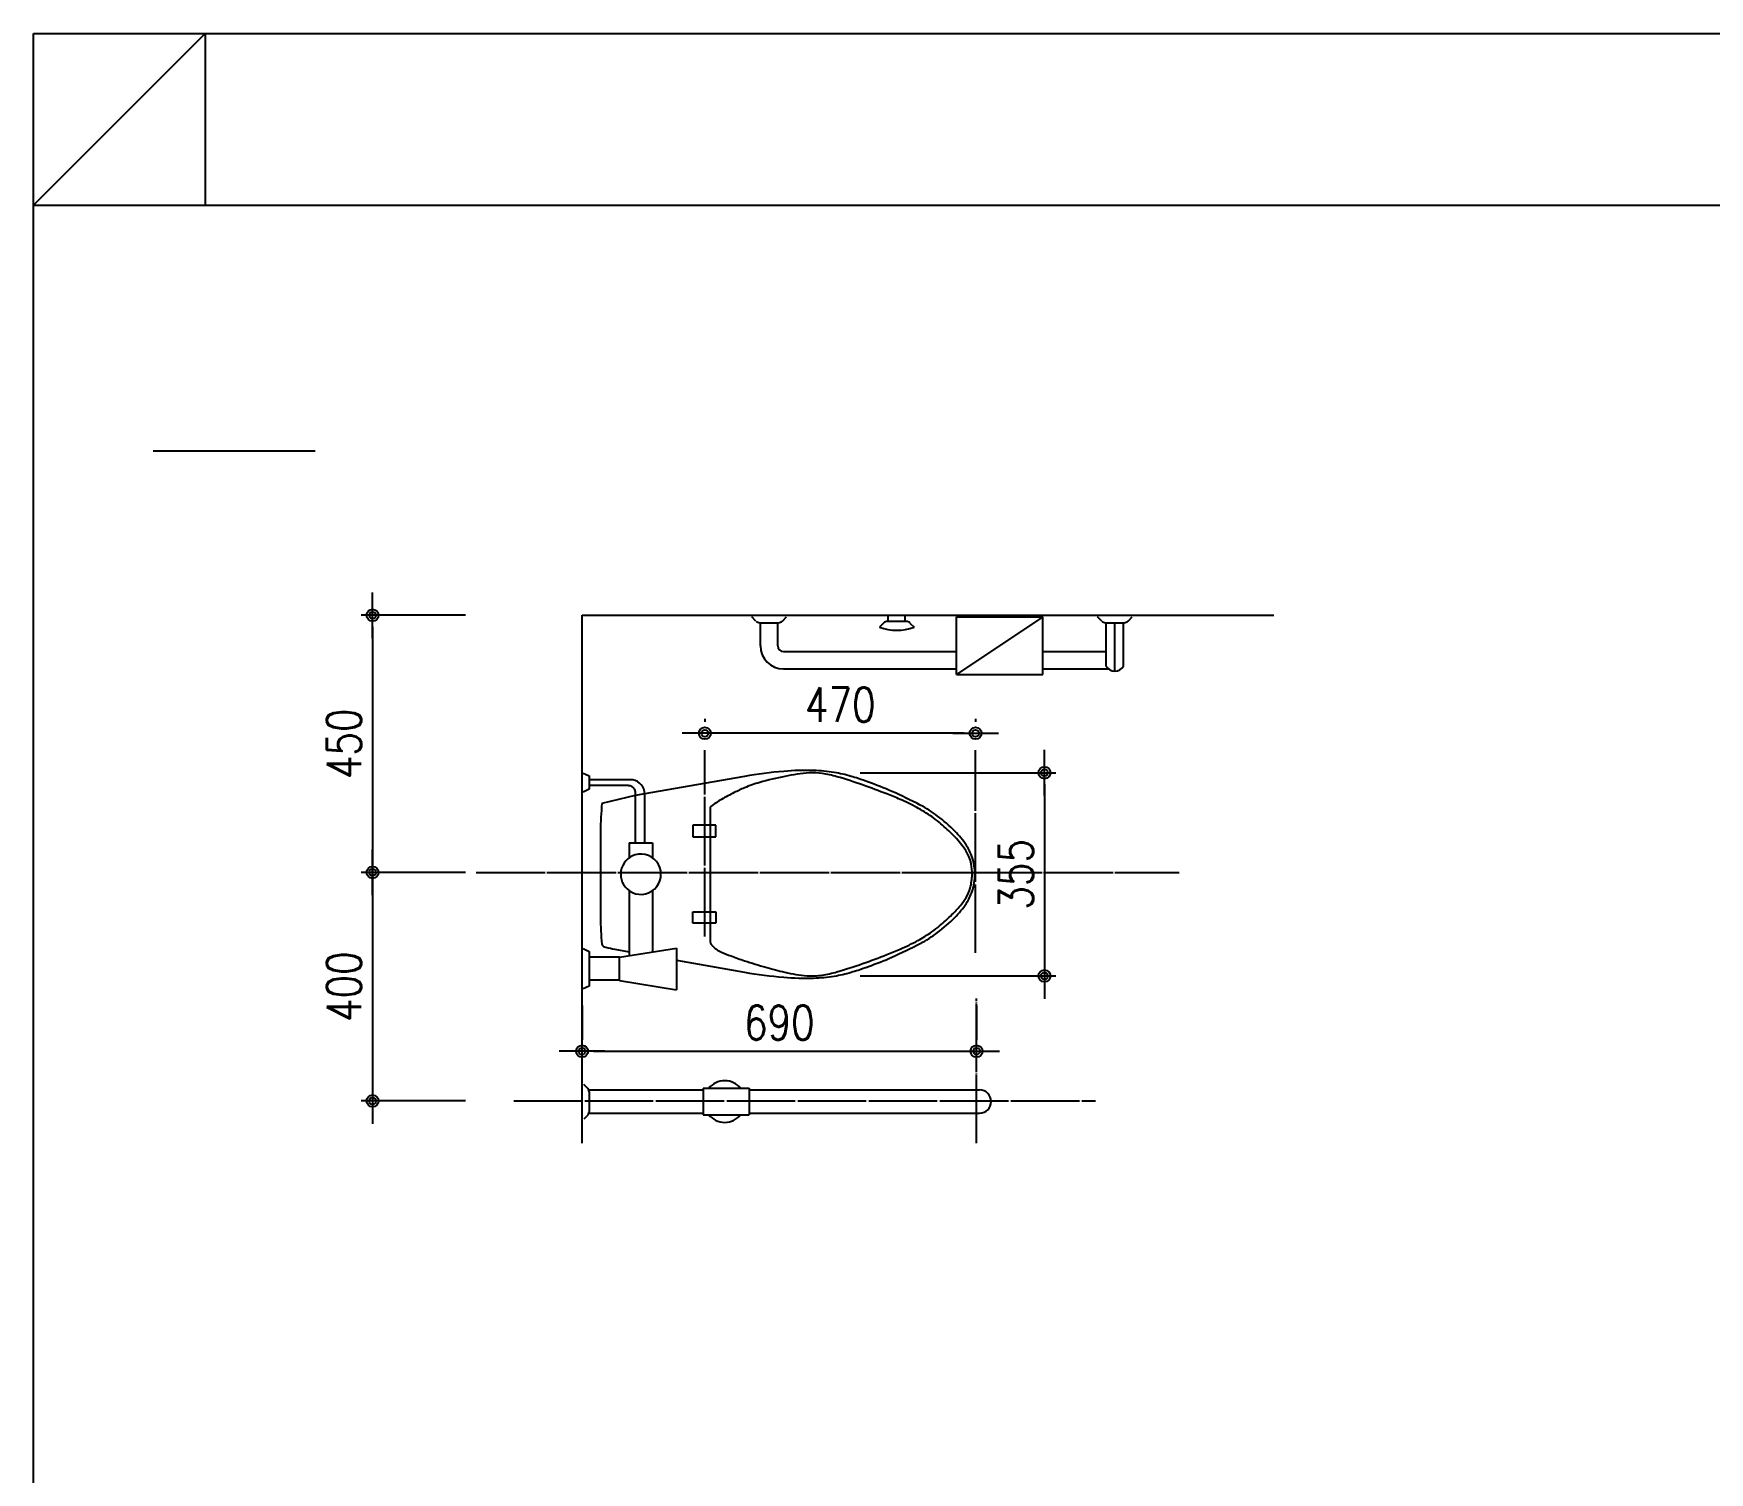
# Model space of a CAD drawing. Header units: inches. Extents: x -1249499 to 290957, y -589671 to 1013543.
# Drawn here: x -1219999 to -1218533, y 249445 to 250703 of the extents above; entities that cross this region are included whole.
import ezdxf

# ---------------------------------------------------------------- set-up
doc = ezdxf.new("R2010")
doc.units = ezdxf.units.IN
doc.header["$MEASUREMENT"] = 0
doc.linetypes.add('CEN', pattern=[62, 60, -1, 0, -1])
for name, color, linetype in [('A-DIMS', 33, 'Continuous'), ('A-NOTE', 62, 'Continuous'), ('A-SECT-CON', 110, 'Continuous'), ('CEN', 1, 'CEN'), ('FIX', 6, 'Continuous'), ('FOR', 4, 'Continuous')]:
    doc.layers.add(name, color=color, linetype=linetype)
doc.styles.add('HGT', font='romans.shx', dxfattribs={"width": 0.8, "height": 30, "bigfont": 'whgtxt.shx'})
doc.dimstyles.new('GNRL-10', dxfattribs={"dimscale": 10, "dimtxt": 3, "dimasz": 1, "dimexe": 1, "dimexo": 4, "dimgap": 1, "dimtad": 1, "dimdec": 0, "dimzin": 0, "dimdsep": 46, "dimtxsty": 'HGT', "dimblk": 'DOT-D1', "dimblk1": 'DOT-D1', "dimblk2": 'DOT-D1', "dimsah": 1, "dimcen": 0, "dimdle": 6, "dimclrd": 33, "dimclre": 33, "dimclrt": 62, "dimadec": 0, "dimazin": 0, "dimtfac": 1, "dimtdec": 0, "dimtix": 1, "dimtmove": 2, "dimatfit": 3, "dimldrblk": 'DOT-D1', "dimfxl": 1, "dimtvp": 1, "dimtolj": 1, "dimtzin": 0, "dimarcsym": 0})

# ---------------------------------------------------------------- blocks, each defined once
blk = doc.blocks.new('DOT-D1')
at = {"layer": 'A-DIMS'}
blk.add_line((-2, 0), (2, 0), dxfattribs=at)
at = {"layer": 'A-DIMS', "color": 62}
for radius in [0.525, 0.3]:
    blk.add_circle((0, 0), radius, dxfattribs=at)
blk = doc.blocks.new('*D1127')
at = {"layer": 'A-DIMS', "color": 33, "lineweight": -2, "transparency": 16777216}
for p, q in [((-1219621.3, 250194.1), (-1219712.5, 250194.1)), ((-1219702.5, 250184.1), (-1219702.5, 249979.3)), ((-1219621.3, 249969.3), (-1219712.5, 249969.3))]:
    blk.add_line(p, q, dxfattribs=at)
at = {"layer": 'DEFPOINTS', "color": 0, "transparency": 16777216}
for p in [(-1219581.3, 250194.1), (-1219702.5, 249969.3), (-1219581.3, 249969.3)]:
    blk.add_point(p, dxfattribs=at)
at = {"layer": 'A-DIMS', "color": 33, "lineweight": -2, "transparency": 16777216, "xscale": 10, "yscale": 10, "zscale": 10}
for p, rotation in [((-1219702.5, 250194.1), 90), ((-1219702.5, 249969.3), 270)]:
    blk.add_blockref('DOT-D1', p, dxfattribs=dict(at, rotation=rotation))
at = {"layer": 'A-DIMS', "color": 62, "transparency": 16777216, "insert": (-1219727.5, 250081.7), "char_height": 30, "attachment_point": 5, "rotation": 90, "style": 'HGT'}
blk.add_mtext('\\A1;450', dxfattribs=at)
blk = doc.blocks.new('*D1128')
at = {"layer": 'A-DIMS', "color": 33, "lineweight": -2, "transparency": 16777216}
for p, q in [((-1219621.3, 249969.3), (-1219712.5, 249969.3)), ((-1219702.5, 249959.3), (-1219702.5, 249779.4)), ((-1219621.3, 249769.4), (-1219712.5, 249769.4))]:
    blk.add_line(p, q, dxfattribs=at)
at = {"layer": 'DEFPOINTS', "color": 0, "transparency": 16777216}
for p in [(-1219581.3, 249969.3), (-1219702.5, 249769.4), (-1219581.3, 249769.4)]:
    blk.add_point(p, dxfattribs=at)
at = {"layer": 'A-DIMS', "color": 33, "lineweight": -2, "transparency": 16777216, "xscale": 10, "yscale": 10, "zscale": 10}
for p, rotation in [((-1219702.5, 249969.3), 90), ((-1219702.5, 249769.4), 270)]:
    blk.add_blockref('DOT-D1', p, dxfattribs=dict(at, rotation=rotation))
at = {"layer": 'A-DIMS', "color": 62, "transparency": 16777216, "insert": (-1219727.5, 249869.3), "char_height": 30, "attachment_point": 5, "rotation": 90, "style": 'HGT'}
blk.add_mtext('\\A1;400', dxfattribs=at)
blk = doc.blocks.new('*D1100')
at = {"layer": 'A-DIMS', "color": 33, "lineweight": -2, "transparency": 16777216}
for p, q in [((-1219519.3, 249852.9), (-1219519.3, 249822.9)), ((-1219174.3, 249852.9), (-1219174.3, 249822.9)), ((-1219509.3, 249812.9), (-1219184.3, 249812.9))]:
    blk.add_line(p, q, dxfattribs=at)
at = {"layer": 'DEFPOINTS', "color": 0, "transparency": 16777216}
for p in [(-1219519.3, 249812.9), (-1219174.3, 249812.9), (-1219174.3, 249812.9)]:
    blk.add_point(p, dxfattribs=at)
at = {"layer": 'A-DIMS', "color": 33, "lineweight": -2, "transparency": 16777216, "xscale": 10, "yscale": 10, "zscale": 10, "rotation": 180}
blk.add_blockref('DOT-D1', (-1219519.3, 249812.9), dxfattribs=at)
at = {"layer": 'A-DIMS', "color": 33, "lineweight": -2, "transparency": 16777216, "xscale": 10, "yscale": 10, "zscale": 10}
blk.add_blockref('DOT-D1', (-1219174.3, 249812.9), dxfattribs=at)
at = {"layer": 'A-DIMS', "color": 62, "transparency": 16777216, "insert": (-1219346.8, 249837.9), "char_height": 30, "attachment_point": 5, "style": 'HGT'}
blk.add_mtext('\\A1;690', dxfattribs=at)
blk = doc.blocks.new('*D1101')
at = {"layer": 'A-DIMS', "color": 33, "lineweight": -2, "transparency": 16777216}
for p, q in [((-1219276.2, 250056.4), (-1219104.9, 250056.4)), ((-1219114.9, 250046.4), (-1219114.9, 249888.7)), ((-1219276.2, 249878.7), (-1219104.9, 249878.7))]:
    blk.add_line(p, q, dxfattribs=at)
at = {"layer": 'DEFPOINTS', "color": 0, "transparency": 16777216}
for p in [(-1219316.2, 250056.4), (-1219316.2, 249878.7), (-1219114.9, 249878.7)]:
    blk.add_point(p, dxfattribs=at)
at = {"layer": 'A-DIMS', "color": 33, "lineweight": -2, "transparency": 16777216, "xscale": 10, "yscale": 10, "zscale": 10}
for p, rotation in [((-1219114.9, 250056.4), 90), ((-1219114.9, 249878.7), 270)]:
    blk.add_blockref('DOT-D1', p, dxfattribs=dict(at, rotation=rotation))
at = {"layer": 'A-DIMS', "color": 62, "transparency": 16777216, "insert": (-1219139.9, 249967.6), "char_height": 30, "attachment_point": 5, "rotation": 90, "style": 'HGT'}
blk.add_mtext('\\A1;355', dxfattribs=at)
blk = doc.blocks.new('*D1102')
at = {"layer": 'A-DIMS', "color": 33, "lineweight": -2, "transparency": 16777216}
for p, q in [((-1219411.9, 250103.6), (-1219411.9, 250100.9)), ((-1219175.1, 250103.6), (-1219175.1, 250100.9)), ((-1219185.1, 250090.9), (-1219401.9, 250090.9))]:
    blk.add_line(p, q, dxfattribs=at)
at = {"layer": 'DEFPOINTS', "color": 0, "transparency": 16777216}
for p in [(-1219411.9, 250090.9), (-1219411.9, 250063.6), (-1219175.1, 250063.6)]:
    blk.add_point(p, dxfattribs=at)
at = {"layer": 'A-DIMS', "color": 33, "lineweight": -2, "transparency": 16777216, "xscale": 10, "yscale": 10, "zscale": 10, "rotation": 180}
blk.add_blockref('DOT-D1', (-1219411.9, 250090.9), dxfattribs=at)
at = {"layer": 'A-DIMS', "color": 33, "lineweight": -2, "transparency": 16777216, "xscale": 10, "yscale": 10, "zscale": 10}
blk.add_blockref('DOT-D1', (-1219175.1, 250090.9), dxfattribs=at)
at = {"layer": 'A-DIMS', "color": 62, "transparency": 16777216, "insert": (-1219293.5, 250115.9), "char_height": 30, "attachment_point": 5, "style": 'HGT'}
blk.add_mtext('\\A1;470', dxfattribs=at)

msp = doc.modelspace()

# ---------------------------------------------------------------- linework, layer by layer
msp.add_line((-1219999, 250552.7), (-1217267, 250552.7))
msp.add_lwpolyline([(-1219999, 250702.7), (-1217267, 250702.7), (-1217267, 247977.7), (-1219999, 247977.7)], close=True)
at = {"layer": 'A-NOTE', "color": 3}
msp.add_line((-1219894.3, 250337.9), (-1219752.7, 250337.9), dxfattribs=at)
at = {"layer": 'A-NOTE'}
for points in [[(-1219157.4, 250142.6, 0, 5.04, 0), (-1219157.4, 250127.5, 0, 0, 0), (-1219157.4, 250074.6, 0, 0, 0), (-1219004.1, 250074.6, 0, 0, 0)], [(-1219091.6, 250145.3, 0, 5.04, 0), (-1219091.6, 250130.2, 0, 0, 0), (-1219091.6, 250106.1, 0, 0, 0), (-1219005.4, 250106.1, 0, 0, 0)]]:
    msp.add_lwpolyline(points, format="xyseb", dxfattribs=at)
at = {"layer": 'A-SECT-CON', "color": 2}
for p, q in [((-1219519.3, 250194.1), (-1218914.4, 250194.1)), ((-1219519.3, 249732.5), (-1219519.3, 250194.1))]:
    msp.add_line(p, q, dxfattribs=at)
at = {"layer": 'CEN'}
for p, q in [((-1219411.9, 249913.1), (-1219411.9, 250076.1)), ((-1219175.1, 249898.8), (-1219175.1, 250076.1)), ((-1219611.9, 249969.3), (-1218997.2, 249969.3)), ((-1219174.3, 249732.5), (-1219174.3, 249859.1)), ((-1219579.1, 249769.4), (-1219070.3, 249769.4))]:
    msp.add_line(p, q, dxfattribs=at)
at = {"layer": 'FIX', "color": 4}
for p, q in [((-1219367.2, 250189), (-1219370.8, 250192.6)), ((-1219363.6, 250187.5), (-1219347.7, 250187.5)), ((-1219363.2, 250167.4), (-1219363.2, 250187.5)), ((-1219348.1, 250167.4), (-1219348.1, 250187.5)), ((-1219344.1, 250189), (-1219340.5, 250192.6)), ((-1219252, 250188.8), (-1219236.1, 250188.8)), ((-1219251.7, 250188.8), (-1219251.7, 250194.1)), ((-1219236.6, 250188.8), (-1219236.6, 250194.1)), ((-1219191.9, 250192.6), (-1219116.4, 250192.6)), ((-1219191.9, 250142.2), (-1219191.9, 250192.6)), ((-1219116.4, 250192.6), (-1219191.9, 250142.2)), ((-1219116.4, 250142.2), (-1219116.4, 250192.6)), ((-1219064.8, 250189), (-1219068.4, 250192.6)), ((-1219061.3, 250187.5), (-1219045.3, 250187.5)), ((-1219061, 250149.5), (-1219061, 250187.5)), ((-1219053.4, 250145.2), (-1219053.4, 250187.5)), ((-1219045.8, 250149.5), (-1219045.8, 250187.5)), ((-1219041.7, 250189), (-1219038.2, 250192.6)), ((-1219255.6, 250187.3), (-1219259.2, 250183.7)), ((-1219232.5, 250187.3), (-1219228.9, 250183.7)), ((-1219343.1, 250162.3), (-1219191.9, 250162.3)), ((-1219116.4, 250162.3), (-1219061, 250162.3)), ((-1219343.1, 250147.2), (-1219191.9, 250147.2)), ((-1219116.4, 250147.2), (-1219059, 250147.2)), ((-1219191.9, 250142.2), (-1219116.4, 250142.2)), ((-1219518.3, 250056.1), (-1219513.2, 250053.6)), ((-1219513.2, 250042.1), (-1219518.3, 250039.5)), ((-1219513.2, 250053.6), (-1219513.2, 250042.1)), ((-1219474.9, 250050.1), (-1219513.2, 250050.1)), ((-1219478.7, 250045.1), (-1219513.2, 250045.1)), ((-1219472.8, 250036.4), (-1219501.9, 250029.5)), ((-1219472.8, 250036.4), (-1219472.8, 249995.2)), ((-1219464.6, 250037.8), (-1219464.6, 249995.2)), ((-1219402.4, 250010.4), (-1219422.5, 250010.4)), ((-1219422.5, 250010.4), (-1219422.5, 250000.3)), ((-1219422.5, 250000.3), (-1219402.4, 250000.3)), ((-1219402.4, 250000.3), (-1219402.4, 250010.4)), ((-1219478.2, 249995.2), (-1219457.7, 249995.2)), ((-1219478.2, 249995.2), (-1219478.2, 249981.9)), ((-1219457.7, 249995.2), (-1219457.7, 249982)), ((-1219478.2, 249953.3), (-1219478.2, 249896.3)), ((-1219457.7, 249953.2), (-1219457.7, 249899.7)), ((-1219422.5, 249934.9), (-1219402.4, 249934.9)), ((-1219422.5, 249924.8), (-1219422.5, 249934.9)), ((-1219402.4, 249924.8), (-1219422.5, 249924.8)), ((-1219402.4, 249934.9), (-1219402.4, 249924.8)), ((-1219518.3, 249902.6), (-1219513.2, 249900.1)), ((-1219513.2, 249900.1), (-1219513.2, 249869.9)), ((-1219486.6, 249895.1), (-1219513.2, 249895.1)), ((-1219486.6, 249895), (-1219436.7, 249903.1)), ((-1219486.6, 249874.8), (-1219486.6, 249895.1)), ((-1219436.7, 249903.1), (-1219436.7, 249866.7)), ((-1219513.2, 249869.9), (-1219518.3, 249867.3)), ((-1219486.6, 249874.9), (-1219513.2, 249874.9)), ((-1219486.6, 249874.8), (-1219436.7, 249866.7)), ((-1219514.3, 249780.2), (-1219517.9, 249783.8)), ((-1219513.4, 249779), (-1219413.4, 249779)), ((-1219413.4, 249780.5), (-1219413.4, 249757.3)), ((-1219413.4, 249780.5), (-1219373.1, 249780.5)), ((-1219373.1, 249780.5), (-1219373.1, 249757.3)), ((-1219373.1, 249779), (-1219171.6, 249779)), ((-1219512.8, 249760.7), (-1219512.8, 249776.7)), ((-1219514.3, 249757.1), (-1219517.9, 249753.6)), ((-1219512.6, 249758.8), (-1219413.4, 249758.8)), ((-1219413.4, 249757.3), (-1219373.1, 249757.3)), ((-1219373.1, 249758.8), (-1219171.6, 249758.8))]:
    msp.add_line(p, q, dxfattribs=at)
for points in [[(-1219175.7, 249967.6, 0.041311), (-1219176.3, 249974.9, 0.037226), (-1219178.2, 249982.7, 0.068612), (-1219183.2, 249992.9, 0.04843), (-1219193.3, 250005.4, 0.036447), (-1219208.4, 250018.5, 0.040875), (-1219223.6, 250028.1, 0.015468), (-1219248.4, 250040.1, 0.019426), (-1219268.9, 250048.2, 0.004694), (-1219277.9, 250051.3, 0.006976), (-1219284, 250053.2, 0.035314), (-1219298.8, 250056.6, 0.029565), (-1219316.8, 250058.3, 0.0294), (-1219342.9, 250057.6, 0.022182), (-1219377.2, 250053.2), (-1219472.8, 250036.4)], [(-1219501.9, 250029.5, 0.025867), (-1219503.1, 250005.4), (-1219503.1, 249967.6), (-1219503.1, 249929.8, 0.024922), (-1219502, 249906.6, 0.25497), (-1219500.6, 249904.6, 0.056948), (-1219498.5, 249903.8, 0.016043), (-1219490.6, 249902.1), (-1219478.2, 249899.9)], [(-1219436.7, 249892.5), (-1219377.2, 249882, 0.022182), (-1219342.9, 249877.6, 0.0294), (-1219316.8, 249876.9, 0.029565), (-1219298.8, 249878.6, 0.035314), (-1219284, 249882, 0.006976), (-1219277.9, 249883.9, 0.004694), (-1219268.9, 249887, 0.019426), (-1219248.4, 249895.1, 0.015468), (-1219223.6, 249907.1, 0.040875), (-1219208.4, 249916.7, 0.036447), (-1219193.3, 249929.8, 0.04843), (-1219183.2, 249942.3, 0.068612), (-1219178.2, 249952.5, 0.037226), (-1219176.3, 249960.3, 0.041311), (-1219175.7, 249967.6)]]:
    msp.add_lwpolyline(points, format="xyb", dxfattribs=at)
msp.add_lwpolyline([(-1219178.2, 249967.6, 0.044905), (-1219178.9, 249976.6, 0.063275), (-1219180.7, 249982.7, 0.056457), (-1219185.9, 249991.6, 0.038661), (-1219195.8, 250002.9, 0.016027), (-1219206.8, 250012.9, 0.028675), (-1219213.5, 250018, 0.023657), (-1219226.6, 250026, 0.022415), (-1219241.2, 250033.1, 0.010632), (-1219252.8, 250037.8, 0.00591), (-1219273.9, 250045.7, 0.01631), (-1219296.4, 250052.9, 0.029266), (-1219309.2, 250055.8, 0.059581), (-1219320.6, 250056.2, 0.031679), (-1219341.9, 250053.2, 0.018716), (-1219363.9, 250047.9, 0.029941), (-1219377.2, 250043.2, 0.016406), (-1219386.3, 250039, 0.013101), (-1219397.4, 250033.1, 0.031874), (-1219406.7, 250027, 0.236068), (-1219407.4, 250025.5), (-1219407.4, 249967.6), (-1219407.4, 249909.7, 0.198912), (-1219405.6, 249905.3, 0.091569), (-1219397.4, 249899.6, 0.015343), (-1219389, 249896.2, 0.011028), (-1219377.2, 249892, 0.00909), (-1219358.6, 249886.3, 0.010307), (-1219341.9, 249882, 0.040097), (-1219322.5, 249878.9, 0.059581), (-1219309.2, 249879.4, 0.029266), (-1219296.4, 249882.3, 0.01631), (-1219273.9, 249889.5, 0.00591), (-1219252.8, 249897.4, 0.010632), (-1219241.2, 249902.1, 0.022415), (-1219225.6, 249909.7, 0.027113), (-1219213.5, 249917.2, 0.025219), (-1219206.6, 249922.5, 0.015085), (-1219195.8, 249932.3, 0.026781), (-1219188.6, 249940.1, 0.03156), (-1219183.3, 249947.4, 0.081068), (-1219179.8, 249955.5, 0.057721)], format="xyb", close=True, dxfattribs=at)
for centre, radius, start, end in [((-1219363.6, 250192.6), 5.04, 225, 270), ((-1219347.7, 250192.6), 5.04, 270, 315), ((-1219252, 250183.7), 5.04, 90, 135), ((-1219236.1, 250183.7), 5.04, 45, 90), ((-1219061.3, 250192.6), 5.04, 225, 270), ((-1219045.3, 250192.6), 5.04, 270, 315), ((-1219244.1, 250225.2), 44.2, 249.9867, 290.0133), ((-1219343.1, 250167.4), 20.2, 180, 270), ((-1219343.1, 250167.4), 5.04, 180, 270), ((-1219053.4, 250153.9), 8.74, 210.1301, 329.8699), ((-1219478.8, 250038.6), 6.44, 33.7833, 89.0777), ((-1219477, 250037.7), 12.5, 0.7166, 80.7923), ((-1219483.2, 250038.2), 10.6, 350.3133, 22.6018), ((-1219467.9, 249967.6), 17.6, 106.2602, 235.1501), ((-1219467.9, 249967.6), 17.6, 235.1501, 106.2602), ((-1219517.9, 249776.7), 5.04, 0, 45), ((-1219394.5, 249768.9), 18.2, 39.5338, 140.4662), ((-1219171.6, 249768.9), 10.1, 270, 90), ((-1219517.9, 249760.7), 5.04, 315, 0), ((-1219394.5, 249768.9), 18.2, 219.5338, 320.4662)]:
    msp.add_arc(centre, radius, start, end, dxfattribs=at)
at = {"layer": 'FOR'}
for p, q in [((-1219999, 250552.7), (-1219849, 250702.7)), ((-1219849, 250702.7), (-1219849, 250552.7))]:
    msp.add_line(p, q, dxfattribs=at)

# ---------------------------------------------------------------- dimensions: what is measured, and where the dimension line sits
at = {"layer": 'A-DIMS'}
for base, p1, p2, text, picture, middle in [((-1219702.5, 249969.3), (-1219581.3, 250194.1), (-1219581.3, 249969.3), '450', '*D1127', (-1219727.5, 250081.7)), ((-1219114.9, 249878.7), (-1219316.2, 250056.4), (-1219316.2, 249878.7), '355', '*D1101', (-1219139.9, 249967.6)), ((-1219702.5, 249769.4), (-1219581.3, 249969.3), (-1219581.3, 249769.4), '400', '*D1128', (-1219727.5, 249869.3))]:
    dim = msp.add_linear_dim(base=base, p1=p1, p2=p2, angle=90, text=text, dimstyle='GNRL-10', dxfattribs=at)
    dim.commit()
    dim.dimension.update_dxf_attribs({"geometry": picture, "text_midpoint": middle})
for base, p1, p2, text, picture, middle in [((-1219411.9, 250090.9), (-1219175.1, 250063.6), (-1219411.9, 250063.6), '470', '*D1102', (-1219293.5, 250115.9)), ((-1219174.3, 249812.9), (-1219519.3, 249812.9), (-1219174.3, 249812.9), '690', '*D1100', (-1219346.8, 249837.9))]:
    dim = msp.add_linear_dim(base=base, p1=p1, p2=p2, text=text, dimstyle='GNRL-10', dxfattribs=at)
    dim.commit()
    dim.dimension.update_dxf_attribs({"geometry": picture, "text_midpoint": middle})

doc.saveas('drawing.dxf')
